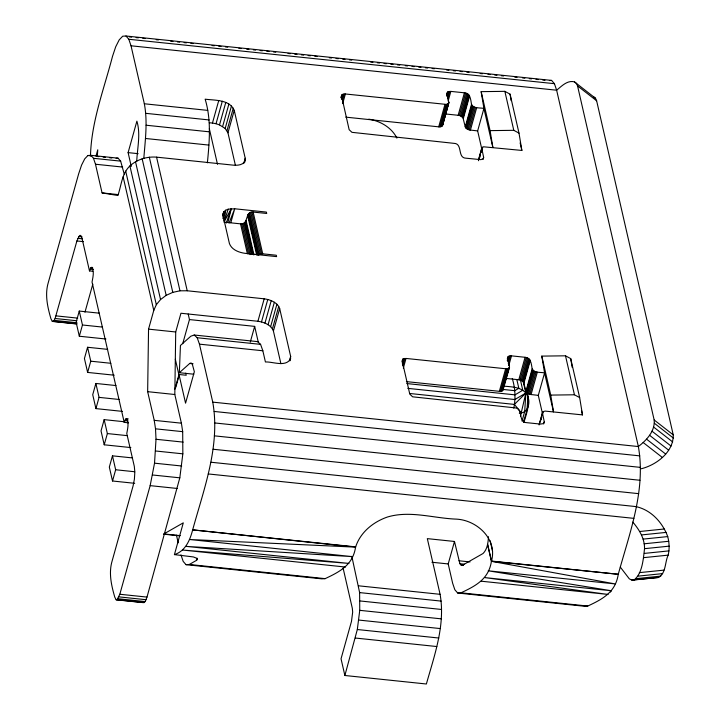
<?xml version="1.0" encoding="UTF-8"?>
<svg xmlns="http://www.w3.org/2000/svg" width="720" height="720" viewBox="0 0 720 720"><rect width="100%" height="100%" fill="white"/><g stroke="black" fill="none" stroke-linecap="round" stroke-linejoin="round"><path stroke-width="1.08" d="M128.565 422.82L124.218 422.37L125.433 419.364L126.666 418.662C129.15 423.072 127.638 428.769 126.774 433.503L134.307 466.353L134.838 472.032L134.397 479.205L133.083 485.937L112.167 560.844C108.504 572.877 111.384 585.414 114.777 597.141L116.154 599.805L117.045 599.751L119.826 594.252L150.156 485.64L154.53 463.176L156.015 439.281L155.52 428.823L154.224 420.345L147.654 391.671L148.545 329.139L153.774 310.41L156.33 304.686L160.551 299.556L166.167 295.353L172.791 292.365L179.973 290.808L187.218 290.772L264.186 298.809C270.27 299.673 277.407 302.328 279.684 308.574L290.664 356.454L290.106 360.711M116.154 599.805L143.316 602.64L145.17 601.587L146.997 597.087L179.811 477.828L182.844 453.834L182.691 431.658L181.395 423.18L174.816 394.506L175.716 331.974L180.945 313.245L257.913 321.273C263.997 322.146 271.134 324.801 273.411 331.047L280.899 363.69M164.772 533.412L183.294 522.837L174.42 554.616C185.454 551.079 190.017 540.144 192.663 529.866C203.976 488.628 220.491 445.671 212.751 402.129L199.458 344.151L197.19 337.743L194.229 335.016L190.836 336.204L180.441 345.465L179.343 372.708L193.797 374.211M463.428 565.443L461.205 565.209L459.909 563.724L454.482 541.467L427.32 538.632L440.091 594.315C445.518 624.843 434.511 655.092 426.375 684L344.871 675.495L357.318 629.523L359.748 610.335L359.622 592.596L351.828 556.335M454.482 541.467L448.209 563.94L452.637 583.227L454.842 589.752L457.686 593.019L584.46 606.249L587.745 606.051C603.027 598.986 615.6 591.984 618.264 574.281C629.577 533.043 646.092 490.086 638.352 446.544L556.641 90.207L554.427 83.682L551.583 80.415L125.982 36L122.697 36.207L119.205 39.87L115.722 46.746L112.509 56.367C103.968 89.226 91.368 121.617 90.477 155.952M611.064 590.499L610.506 592.002M620.28 567.054L629.316 578.835L631.683 580.032L634.023 579.969C642.519 573.381 643.275 558.873 644.535 548.676C644.733 538.479 639.189 529.623 632.826 522.108M634.023 579.969L658.638 577.449C666.135 573.012 664.821 562.176 668.142 555.147C669.663 549.054 669.312 542.628 667.728 536.589C662.535 522.513 651.159 509.931 636.075 506.646M143.811 158.454C145.206 140.301 147.789 121.851 144.333 103.77L131.031 45.792L128.826 39.267L125.982 36M207.387 162.846C209.439 141.678 211.428 119.871 205.146 99.18C214.821 100.44 229.545 99.405 234.234 110.358L245.214 158.247L244.647 162.495M97.326 156.537L97.749 149.805L95.976 156.159M523.098 380.952L525.861 393.003L524.709 411.471L522.027 421.101M503.136 386.118C511.866 386.874 523.8 386.811 527.877 396.405L527.067 409.464L523.476 422.307M136.746 161.208C137.295 147.951 140.832 134.235 136.89 121.158L128.106 152.622L131.274 166.428M513.801 408.195C515.736 398.34 515.286 388.116 512.271 378.513M461.205 565.209L462.699 565.119L483.03 553.509C487.431 549.207 488.115 542.529 488.493 536.715M180.972 554.877L183.186 561.402L186.021 564.669L321.858 578.844L325.134 578.646C340.272 571.581 352.917 564.741 355.581 547.137L355.662 546.876C360.387 532.251 373.221 521.955 387.387 517.032C410.067 510.192 433.647 518.337 456.597 519.138C477.252 520.299 497.619 539.316 491.49 561.051L491.418 561.312C488.745 578.916 476.1 585.756 460.971 592.821L457.686 593.019M224.109 221.04L225.657 210.222L228.168 209.187L234.702 208.773L266.4 212.085L266.715 213.471L253.134 212.058C244.683 210.969 248.967 224.937 240.525 223.848L223.956 222.12M212.751 402.129L638.352 446.544C646.542 440.235 655.245 431.118 654.165 419.976L577.548 85.914L576.432 83.421L574.461 81.873C567.378 79.938 561.618 86.193 556.641 90.207L131.031 45.792M641.223 468.765C656.406 465.003 673.686 452.007 673.236 434.844L596.628 100.782L595.503 98.289L593.532 96.741M520.47 416.061L525.861 393.003L514.863 399.537L407.808 388.368M222.894 216.054L223.893 211.725L225.657 210.222L222.876 218.475M227.898 222.588L231.255 208.692L224.478 221.157M124.362 174.501L120.645 161.136L118.062 158.166L90.9 155.331L87.912 155.511L84.735 158.85L81.576 165.096L78.651 173.844L48.321 282.456C44.667 294.489 47.538 307.026 50.931 318.753L52.308 321.417L54.162 320.364L55.107 318.492L76.896 240.957L79.677 235.458L80.577 235.404L81.351 236.295L81.954 238.077L89.487 270.927L92.745 271.26M99.36 313.173L79.263 311.076L76.131 322.308L79.317 336.231L105.93 339.012M84.96 312.219L92.808 284.13M245.241 160.362C243.648 165.042 237.753 165.519 233.541 165.177L156.573 157.149C146.943 156.357 137.115 159.426 129.906 165.924C121.806 173.637 121.356 185.517 117.9 195.507L102.069 192.906L95.49 164.232L93.483 158.301L90.9 155.331M79.317 336.231L82.458 324.99L79.263 311.076M107.658 349.362L87.57 347.265L84.429 358.497L87.624 372.42L114.228 375.201M87.624 372.42L90.756 361.188L87.57 347.265M115.956 385.551L95.868 383.454L92.727 394.695L95.922 408.609L122.535 411.39M95.922 408.609L99.054 397.377L95.868 383.454M124.254 421.74L104.166 419.643L101.025 430.884L104.22 444.798L130.833 447.579M104.22 444.798L107.361 433.566L104.166 419.643M132.552 457.929L112.464 455.832L109.323 467.073L112.518 480.996L134.694 483.309M112.518 480.996L115.659 469.755L112.464 455.832M209.322 122.742L212.454 123.066L218.727 100.593M212.454 123.066L216.036 123.714L222.309 101.241M235.44 165.483L227.952 132.831L225.18 128.466L219.501 124.893L225.783 102.42M222.624 126.513L228.897 104.04M225.18 128.466L231.453 105.993M226.998 130.626L233.271 108.153M227.952 132.831L234.234 110.358M182.727 343.692L189.459 319.572L188.19 314.001M174.897 389.16L178.992 374.49L186.237 375.246L185.751 373.14M175.77 387.369L179.064 375.561M243.72 163.593L245.214 158.247M230.814 222.687L234.702 208.773L229.059 223.002M250.272 342.099L254.664 326.376L189.459 319.572M257.913 321.273L264.186 298.809M261.495 321.93L267.768 299.457M186.021 564.669L189.306 564.471L196.533 560.34L197.127 558.225M264.96 323.109L271.233 300.636M268.074 324.729L274.356 302.256M270.63 326.682L276.912 304.209M272.457 328.833L278.73 306.36M273.411 331.047L279.684 308.574M340.875 97.722L342.36 94.455L345.375 93.978L446.13 104.4L447.993 103.887L448.884 102.762L446.958 93.708L447.831 91.872L450.846 91.395L464.427 92.808C470.448 92.961 470.736 99.972 471.51 104.418C473.661 108.909 480.051 107.523 483.921 108.432L492.858 147.402L490.086 130.626L481.149 91.647L504.855 91.341L510.066 94.149L519.003 133.119L521.865 150.435L483.435 146.79L481.716 148.257L478.431 160.029M341.172 97.101L341.775 94.959M341.46 97.668L342.36 94.455M341.703 99.459L343.197 94.113M342.432 100.368L344.223 93.942M342.684 103.608L345.375 93.978M289.467 360.738L290.664 356.454M446.643 94.518L447.246 92.376M446.634 96.156L447.831 91.872M345.744 117.135L438.705 126.837L444.978 104.373M447.471 95.814L448.668 91.53M447.606 98.856L449.694 91.368M438.705 126.837L439.857 126.864L446.13 104.4M439.857 126.864L440.883 126.702L447.165 104.229M448.155 101.025L450.846 91.395M440.883 126.702L441.72 126.36L447.993 103.887M448.875 102.06L442.611 125.235L441.72 126.36M442.314 125.856L448.587 103.383M442.611 125.235L448.884 102.762M445.617 113.976L458.154 115.281L464.427 92.808M458.154 115.281L459.351 115.497L465.624 93.033M482.112 150.39L477.648 130.905L469.206 129.933L466.164 128.349L465.237 126.891L463.005 117.801L460.503 115.893L466.776 93.42M461.547 116.433L467.82 93.96M462.393 117.081L468.666 94.617M463.005 117.801L469.278 95.328M463.32 118.539L469.593 96.066M465.237 126.891L471.51 104.418M465.552 127.629L471.834 105.156M466.164 128.349L472.437 105.876M467.01 128.997L473.292 106.524M402.111 362.133L403.011 358.92L406.026 358.443L506.781 368.865L508.644 368.352L509.535 367.227L507.609 358.173L508.482 356.346L511.497 355.86L525.078 357.282C531.099 357.435 531.387 364.437 532.161 368.892C534.312 373.383 540.702 371.988 544.572 372.897L553.509 411.876L550.737 395.091L541.8 356.112L565.506 355.815L570.717 358.614L579.654 397.593L582.516 414.9L545.112 411.093L543.249 411.597L542.367 412.722L544.293 421.785L543.42 423.612L540.405 424.089L526.815 422.676C517.626 422.541 523.764 407.943 514.575 407.808L412.614 396.81L409.797 394.155L402.138 360.756L403.011 358.92M402.354 363.933L403.848 358.578M468.054 129.537L474.327 107.064M402.786 365.904L404.874 358.416M469.206 129.933L475.479 107.46M403.335 368.073L406.026 358.443M470.403 130.149L476.676 107.676M477.648 130.905L483.921 108.432L481.149 91.647M478.44 160.731L482.013 147.636M479.61 157.833L480.51 154.62M481.104 152.478L482.598 147.132M483.039 159.453L483.642 157.311L481.716 148.257M507.294 358.983L507.897 356.841M507.285 360.621L508.482 356.346M406.386 381.609L499.356 391.311L505.629 368.838M507.825 361.35L509.319 355.995M508.257 363.321L510.345 355.833M499.356 391.311L500.508 391.338L506.781 368.865M500.508 391.338L501.534 391.176L507.807 368.703M508.806 365.49L511.497 355.86M501.534 391.176L502.371 390.825L508.644 368.352M502.371 390.825L509.22 367.596M502.956 390.33L509.535 367.227M506.268 378.441L518.805 379.755L525.078 357.282M518.805 379.755L520.002 379.971L526.275 357.498M542.52 413.775L538.299 395.37L529.857 394.398L526.815 392.814L525.888 391.356L523.647 382.275L521.154 380.358L527.427 357.885M522.189 380.898L528.471 358.425M523.044 381.555L529.317 359.082M523.647 382.275L529.929 359.802M523.971 383.004L530.244 360.54M525.888 391.356L532.161 368.892M526.203 392.094L532.476 369.621M526.815 392.814L533.088 370.341M527.661 393.471L533.934 370.998M528.705 394.011L534.978 371.538M529.857 394.398L536.13 371.925M531.054 394.614L537.327 372.141M538.299 395.37L544.572 372.897L541.8 356.112M539.073 424.944L542.664 412.101M539.388 424.134L542.376 413.433M540.864 420.156L541.755 416.952M542.358 414.81L543.249 411.597M543.69 423.918L544.293 421.785M222.975 214.749L223.893 211.725L223.002 213.597L223.038 215.712L229.419 243.549C231.696 249.795 238.833 252.45 244.917 253.314L276.615 256.626L276.291 255.231L262.71 253.818L260.307 254.079L258.264 255.276L248.688 213.525M224.28 221.121L228.168 209.187M89.487 270.927L90.702 267.921L91.935 267.219C94.419 271.629 92.907 277.326 92.043 282.06L124.218 422.37M226.26 223.101L231.255 208.692M290.7 358.569C285.984 367.56 272.934 361.548 265.419 361.971L262.845 350.766L260.577 344.358L257.616 341.631L194.229 335.016M196.533 560.34L197.451 559.296L196.83 558.315L193.401 556.938L174.42 554.616M409.572 393.471L514.404 404.415L525.861 393.003M179.343 372.708L189.729 363.447L191.088 362.97L192.276 364.059L194.346 371.709L185.562 403.164L178.992 374.49M519.309 413.181C528.03 413.109 530.478 403.344 527.877 396.405M639.63 531.513L664.245 528.993M641.583 534.915L666.198 532.395M643.113 539.109L667.728 536.589M644.121 543.798L668.736 541.278M644.535 548.676L669.15 546.156M644.337 553.41L668.952 550.89M643.527 557.667L668.142 555.147M639.342 572.643L663.957 570.123M637.983 576.144L662.598 573.624M636.174 578.637L660.789 576.117M631.683 580.032L658.638 577.449M549.396 80.55L551.583 80.415M116.073 158.283L118.062 158.166M490.086 130.626L513.792 130.32L519.003 133.119M550.737 395.091L574.443 394.785L579.654 397.593M487.584 544.608L491.418 561.312L618.264 574.281L491.49 561.051L487.656 544.347M129.402 36.909L131.634 37.134M136.107 37.602L138.339 37.836M142.803 38.304L145.044 38.538M156.213 39.699L158.445 39.933M170.73 41.22L172.971 41.454M177.435 41.913L179.667 42.147M184.14 42.615L186.372 42.849M190.845 43.317L193.077 43.551M212.067 45.531L214.299 45.765M218.772 46.233L221.004 46.467M225.468 46.926L227.7 47.16M238.878 48.33L241.11 48.564M246.69 49.149L248.931 49.374M253.395 49.842L255.627 50.076M260.1 50.544L262.332 50.778M266.805 51.246L269.037 51.48M273.501 51.939L275.742 52.173M288.027 53.46L290.259 53.694M294.732 54.162L296.964 54.387M301.428 54.855L303.669 55.089M308.133 55.557L310.365 55.791M314.838 56.259L317.07 56.493M329.355 57.771L331.587 58.005M336.06 58.473L338.292 58.707M342.765 59.175L344.997 59.4M349.461 59.868L351.702 60.102M370.692 62.082L372.924 62.316M377.388 62.784L379.629 63.018M384.093 63.486L386.325 63.72M390.798 64.179L393.03 64.413M397.494 64.881L399.735 65.115M405.315 65.7L407.556 65.934M412.02 66.402L414.252 66.627M418.725 67.095L420.957 67.329M425.421 67.797L427.662 68.031M432.126 68.499L434.358 68.733M446.652 70.011L448.884 70.245M453.348 70.713L455.589 70.947M460.053 71.415L462.285 71.64M466.758 72.108L468.99 72.342M480.159 73.512L482.391 73.746M487.98 74.322L490.212 74.556M494.685 75.024L496.917 75.258M501.381 75.726L503.622 75.96M514.791 77.121L517.023 77.355M522.612 77.94L524.844 78.174M529.308 78.642L531.549 78.876M536.013 79.335L538.245 79.569M542.718 80.037L544.95 80.271M128.826 39.267L554.427 83.682M144.333 103.77L207.72 110.385M145.719 113.328L209.106 119.943M146.115 125.226L209.502 131.841M145.485 138.474L208.872 145.089M128.106 152.622L138.141 153.666M87.912 155.511L91.179 155.853M96.606 156.42L98.784 156.645M103.131 157.104L105.3 157.329M109.647 157.779L111.825 158.004M93.483 158.301L120.645 161.136M95.49 164.232L122.661 167.067M102.069 192.906L118.368 194.607M78.723 236.457L81.981 236.799M77.778 238.338L82.125 238.788M76.896 240.957L83.421 241.641M90.702 267.921L92.88 268.155M90.072 269.172L93.33 269.514M55.989 315.864L77.715 318.132M55.107 318.492L76.842 320.76M148.545 329.139L175.716 331.974M54.162 320.364L76.977 322.749M53.208 321.363L77.112 323.856M52.308 321.417L76.221 323.919M82.458 324.99L102.546 327.087M197.19 337.743L260.577 344.358M199.458 344.151L262.845 350.766M502.533 389.394L514.8 390.672L518.832 388.278L516.816 379.512M406.827 383.562L514.998 394.857L522.783 390.231L520.263 379.278M189.729 363.447L193.068 363.789M90.756 361.188L110.844 363.285M147.654 391.671L174.816 394.506M99.054 397.377L119.151 399.474M214.182 411.453L639.783 455.868M214.722 422.955L640.323 467.37M154.224 420.345L181.395 423.18M126.072 418.698L128.241 418.923M125.433 419.364L127.602 419.589M124.803 420.615L128.061 420.957M155.52 428.823L182.691 431.658M214.353 435.843L639.954 480.267M107.361 433.566L127.449 435.663M156.015 439.281L183.186 442.116M213.084 449.244L638.685 493.659M155.682 450.999L182.844 453.834M211.014 462.24L636.615 506.655M154.53 463.176L181.692 466.011M208.269 473.949L633.879 518.364M115.659 469.755L134.631 471.735M152.64 474.993L179.811 477.828M150.156 485.64L177.318 488.475M355.662 546.876L192.663 529.866L355.581 547.137L189.441 539.487L352.386 556.632L185.967 546.363L348.939 563.418L182.475 550.026L345.465 567.036M458.91 560.763L470.025 561.924M459.909 563.724L464.364 564.192M163.872 533.934L180.171 535.635M163.467 534.141L179.766 535.842M431.91 562.239L448.209 563.94M481.302 581.211L608.076 594.441L484.767 577.593L611.568 590.778L488.214 570.807L615.051 583.902L491.418 561.312M189.306 564.471L325.134 578.646M460.971 592.821L587.745 606.051M358.587 585.81L440.091 594.315M359.622 592.596L441.126 601.101M360.018 600.957L441.522 609.462M359.748 610.335L441.252 618.84M119.826 594.252L146.997 597.087M358.83 620.073L440.325 628.578M118.953 596.88L146.115 599.715M117.999 598.752L145.17 601.587M117.045 599.751L144.216 602.586M357.318 629.523L438.822 638.028M355.329 638.037L436.824 646.542M368.775 119.16C380.223 120.969 391.617 127.476 396.891 138.096M459.351 115.497L460.503 115.893M216.036 123.714L219.501 124.893M520.002 379.971L521.154 380.358M574.461 81.873L595.503 98.289M577.548 85.914L596.628 100.782M654.165 419.976L673.236 434.844M654.363 423.252L673.434 438.111M653.625 427.068L672.696 441.936M651.996 431.19L671.067 446.058M649.593 435.321L668.673 450.18M646.578 439.182L665.658 454.041M643.158 442.503L662.229 457.371M514.404 404.415L521.37 412.848M520.119 142.857L521.865 150.435M581.517 410.571L582.516 414.9M504.855 91.341L513.792 130.32M565.506 355.815L574.443 394.785M526.869 392.022C530.676 402.012 526.995 412.272 524.07 421.947L524.043 420.075M490.176 540.801L492.57 551.241M343.053 567.882L352.314 608.283L352.674 612.063L351.495 621.342L341.046 658.791L344.871 675.495M253.134 212.058L262.71 253.818M251.928 212.067L261.504 253.818M250.731 212.319L260.307 254.079M249.624 212.823L259.2 254.583M247.986 214.38L257.31 255.069M247.563 215.334L256.644 254.943M246.096 220.572L253.953 254.835M245.673 221.526L253.278 254.718M244.962 222.381L252.333 254.502M244.026 223.083L251.154 254.133M242.928 223.578L250.047 254.628M241.731 223.839L248.607 253.818M240.525 223.848L247.401 253.827M209.331 128.718L217.503 164.34M254.664 326.376L258.372 342.567M156.573 157.149L187.218 290.772M149.328 157.176L179.973 290.808M142.146 158.742L172.791 292.365M135.522 161.721L166.167 295.353M175.338 359.298L178.821 374.481M129.906 165.924L160.551 299.556M125.685 171.063L156.33 304.686M123.129 176.787L153.774 310.41M176.454 535.167L178.209 542.835M570.717 358.614L572.148 367.272M510.066 94.149L511.137 100.638M503.244 388.998L503.262 389.7M483.642 157.311L483.354 158.643L480.897 159.651L466.164 158.211C456.975 158.067 463.113 143.478 453.924 143.343L351.963 132.336L349.146 129.69L341.469 95.58"/></g></svg>
